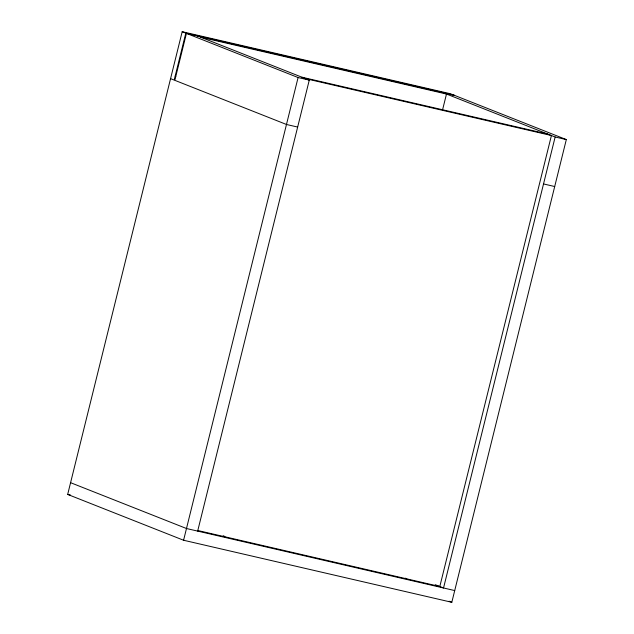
<?xml version="1.0" encoding="UTF-8"?>
<svg xmlns="http://www.w3.org/2000/svg" width="634" height="634" viewBox="0 0 634 634"><rect width="100%" height="100%" fill="white"/><g stroke="black" fill="none" stroke-linecap="round" stroke-linejoin="round"><path stroke-width="0.95" d="M67.68 494.417L182.188 31.7L450.417 93.753L566.321 139.583L451.812 602.3L183.583 540.247L67.68 494.417L70.572 495.083M183.583 540.247L298.091 77.538L182.188 31.7M197.665 531.102L309.273 80.122L196.992 35.718M442.453 110.316L446.487 94.03L200.613 37.152M442.865 92.596L555.146 136.999L443.538 587.98L435.257 584.707M405.324 578.184L405.522 578.224M224.808 536.515L223.073 536.047L224.737 536.427M406.378 578.525L406.743 578.533M454.039 95.179L185.81 33.134L174.192 80.074L170.57 78.64M197.61 35.964L186.436 33.38L174.818 80.32L286.481 124.478L297.655 127.062M443.483 92.841L454.657 95.425M301.927 77.213L547.8 134.091M305.548 78.648L551.421 135.525L439.814 586.505L197.792 530.515M298.091 77.538L309.273 80.122M555.146 136.999L566.321 139.583M543.528 183.939L554.702 186.531M454.713 590.563L186.491 528.518L70.58 482.68M175.19 76.048L175.808 76.294M449.054 601.206L451.812 602.3"/></g></svg>
